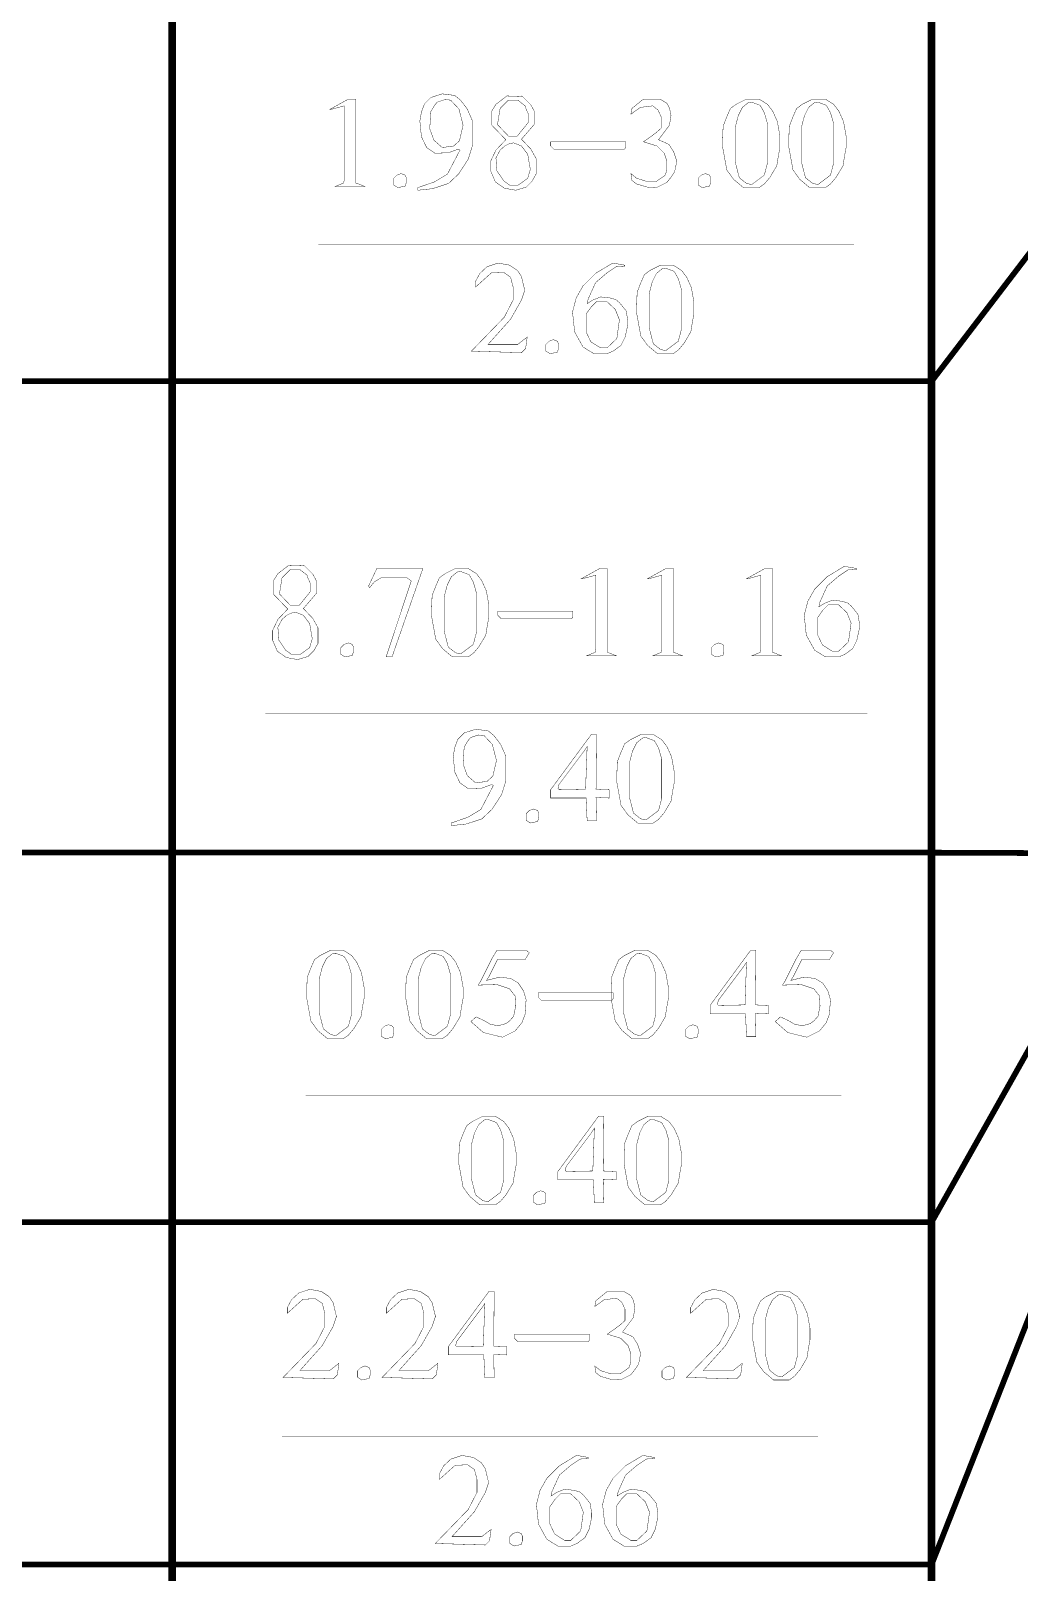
# Model space of a CAD drawing. Extents: x 94 to 452, y -72 to 1042.
# Drawn here: x 162.5 to 188.53, y 145.35 to 185.96 of the extents above; entities that cross this region are included whole.
import ezdxf

# ---------------------------------------------------------------- set-up
doc = ezdxf.new("R2010")
doc.units = 0
doc.header["$MEASUREMENT"] = 0
doc.layers.add('TREE_LAYER', color=7, linetype='Continuous')

msp = doc.modelspace()

# ---------------------------------------------------------------- linework, layer by layer
at = {"layer": 'TREE_LAYER'}
for points, const_width, elevation in [([(166.22612, 188.616105), (166.22612, 176.721492)], 0.2, 11.894613), ([(186.22612, 188.616105), (186.22612, 176.721492)], 0.2, 11.894613), ([(186.22612, 188.616105), (186.22612, 176.721492)], 0.2, 11.894613), ([(171.059965, 184.157029), (170.867808, 184.157029), (170.373691, 183.88252), (170.401142, 183.88252), (170.758004, 183.978598), (170.758004, 183.731539), (170.758004, 182.043304), (170.744279, 181.947225), (170.510945, 181.851147), (171.307024, 181.851147), (171.101142, 181.9335), (171.059965, 181.947225), (171.059965, 182.029578), (171.059965, 184.157029), (171.059965, 184.157029)], 0.01, 968), ([(173.667808, 184.253108), (173.338396, 184.294284), (173.036436, 184.198206), (172.87173, 184.0335), (172.789377, 183.813892), (172.7482, 183.580559), (172.789377, 183.168794), (172.926632, 182.880559), (173.14624, 182.729578), (173.503102, 182.743304), (173.763887, 182.839382), (173.805063, 182.811931), (173.475651, 182.180559), (173.132514, 181.974676), (172.693298, 181.823696), (172.693298, 181.755069), (173.077612, 181.796245), (173.256043, 181.851147), (173.503102, 181.9335), (173.750161, 182.166833), (173.777612, 182.194284), (174.024671, 182.578598), (174.134475, 182.935461), (174.134475, 183.580559), (173.99722, 183.896245), (173.818789, 184.129578), (173.667808, 184.253108), (173.667808, 184.253108)], 0.01, 968), ([(173.324671, 184.115853), (173.407024, 184.143304), (173.558004, 184.129578), (173.777612, 183.896245), (173.887416, 183.470755), (173.791338, 183.05899), (173.640357, 182.921735), (173.338396, 182.880559), (173.118789, 183.072716), (173.008985, 183.374676), (173.036436, 183.827618), (173.14624, 184.006049), (173.159965, 184.019774), (173.201142, 184.074676), (173.324671, 184.115853), (173.324671, 184.115853)], 0.01, 968), ([(175.438396, 184.225657), (175.040357, 184.239382), (174.752122, 184.019774), (174.642318, 183.841343), (174.642318, 183.470755), (175.012906, 183.086441), (174.752122, 182.811931), (174.614867, 182.523696), (174.614867, 182.262912), (174.738396, 181.974676), (174.97173, 181.809971), (175.273691, 181.755069), (175.5482, 181.837421), (175.699181, 181.988402), (175.808985, 182.180559), (175.808985, 182.592323), (175.67173, 182.839382), (175.424671, 183.100167), (175.767808, 183.498206), (175.767808, 183.827618), (175.67173, 184.006049), (175.438396, 184.239382), (175.438396, 184.225657)], 0.01, 968), ([(175.067808, 184.115853), (175.081534, 184.129578), (175.328593, 184.129578), (175.520749, 183.978598), (175.534475, 183.923696), (175.603102, 183.772716), (175.603102, 183.539382), (175.314867, 183.18252), (175.081534, 183.18252), (174.793298, 183.48448), (174.861926, 183.909971), (175.067808, 184.115853), (175.067808, 184.115853)], 0.01, 968), ([(179.075651, 184.157029), (178.636436, 184.157029), (178.334475, 183.909971), (178.307024, 183.75899), (178.554083, 183.937421), (178.883494, 183.978598), (179.020749, 183.868794), (179.103102, 183.690363), (179.103102, 183.388402), (178.979573, 183.278598), (178.814867, 183.155069), (178.636436, 183.031539), (178.993298, 182.921735), (179.185455, 182.729578), (179.254083, 182.523696), (179.254083, 182.290363), (179.212906, 182.153108), (178.979573, 181.988402), (178.718789, 181.988402), (178.458004, 182.070755), (178.307024, 182.194284), (178.334475, 182.015853), (178.458004, 181.919774), (178.787416, 181.823696), (179.007024, 181.837421), (179.254083, 181.960951), (179.363887, 182.098206), (179.44624, 182.221735), (179.473691, 182.304088), (179.514867, 182.523696), (179.432514, 182.770755), (179.308985, 182.962912), (179.034475, 183.086441), (179.32271, 183.470755), (179.363887, 183.731539), (179.32271, 183.923696), (179.254083, 184.047225), (179.075651, 184.157029), (179.075651, 184.157029)], 0.01, 968), ([(181.683494, 184.157029), (181.354083, 184.157029), (181.079573, 184.019774), (180.928593, 183.909971), (180.832514, 183.690363), (180.736436, 183.443304), (180.72271, 183.113892), (180.72271, 182.894284), (180.832514, 182.290363), (181.010945, 182.043304), (181.27173, 181.823696), (181.683494, 181.823696), (181.683494, 181.823696), (181.820749, 181.919774), (181.97173, 182.098206), (182.150161, 182.400167), (182.191338, 182.660951), (182.232514, 182.880559), (182.232514, 182.990363), (182.232514, 183.18252), (182.163887, 183.566833), (182.040357, 183.841343), (181.903102, 184.019774), (181.683494, 184.157029), (181.683494, 184.157029)], 0.01, 968), ([(181.463887, 184.074676), (181.491338, 184.074676), (181.710945, 183.992323), (181.820749, 183.800167), (181.903102, 183.511931), (181.903102, 182.468794), (181.820749, 182.153108), (181.491338, 181.906049), (181.354083, 181.9335), (181.161926, 182.08448), (181.052122, 182.509971), (181.052122, 183.402127), (181.134475, 183.717814), (181.244279, 183.937421), (181.395259, 184.060951), (181.463887, 184.074676), (181.463887, 184.074676)], 0.01, 968), ([(183.426632, 184.157029), (183.09722, 184.157029), (182.82271, 184.019774), (182.67173, 183.909971), (182.575651, 183.690363), (182.479573, 183.443304), (182.465847, 183.113892), (182.465847, 182.894284), (182.575651, 182.290363), (182.754083, 182.043304), (183.014867, 181.823696), (183.426632, 181.823696), (183.426632, 181.823696), (183.563887, 181.919774), (183.714867, 182.098206), (183.893298, 182.400167), (183.934475, 182.660951), (183.975651, 182.880559), (183.975651, 182.990363), (183.975651, 183.18252), (183.907024, 183.566833), (183.783494, 183.841343), (183.64624, 184.019774), (183.426632, 184.157029), (183.426632, 184.157029)], 0.01, 968), ([(183.207024, 184.074676), (183.234475, 184.074676), (183.454083, 183.992323), (183.563887, 183.800167), (183.64624, 183.511931), (183.64624, 182.468794), (183.563887, 182.153108), (183.234475, 181.906049), (183.09722, 181.9335), (182.905063, 182.08448), (182.795259, 182.509971), (182.795259, 183.402127), (182.877612, 183.717814), (182.987416, 183.937421), (183.138396, 184.060951), (183.207024, 184.074676), (183.207024, 184.074676)], 0.01, 968), ([(186.22612, 176.721492), (191.22612, 183.265214)], 0.15, 8.235308), ([(175.218789, 183.004088), (175.424671, 182.921735), (175.589377, 182.702127), (175.658004, 182.304088), (175.589377, 182.070755), (175.342318, 181.892323), (175.108985, 181.892323), (174.958004, 182.002127), (174.779573, 182.262912), (174.752122, 182.606049), (174.861926, 182.811931), (174.985455, 182.921735), (175.095259, 182.976637), (175.218789, 183.004088)], 0.01, 968), ([(178.169769, 183.031539), (176.193298, 183.031539), (176.193298, 182.921735), (176.275651, 182.839382), (178.142318, 182.839382), (178.169769, 182.880559), (178.169769, 183.031539), (178.169769, 183.031539)], 0.01, 968), ([(172.363887, 182.153108), (172.254083, 182.194284), (172.144279, 182.153108), (172.061926, 182.070755), (172.061926, 181.892323), (172.17173, 181.823696), (172.363887, 181.864872), (172.391338, 181.960951), (172.391338, 181.974676), (172.391338, 182.08448), (172.363887, 182.153108), (172.363887, 182.153108)], 0.01, 968), ([(180.379573, 182.153108), (180.269769, 182.194284), (180.159965, 182.153108), (180.077612, 182.070755), (180.077612, 181.892323), (180.187416, 181.823696), (180.379573, 181.864872), (180.407024, 181.960951), (180.407024, 181.974676), (180.407024, 182.08448), (180.379573, 182.153108), (180.379573, 182.153108)], 0.01, 968), ([(170.07173, 180.331049), (184.181534, 180.331049)], 0.01, 968), ([(175.108985, 179.782029), (174.807024, 179.836931), (174.518789, 179.740853), (174.326632, 179.562421), (174.216828, 179.356539), (174.216828, 179.205559), (174.628593, 179.576147), (174.958004, 179.589872), (175.136436, 179.466343), (175.205063, 179.205559), (175.205063, 178.862421), (174.97173, 178.40948), (174.107024, 177.517323), (175.424671, 177.476147), (175.534475, 177.585951), (175.575651, 177.887912), (175.328593, 177.695755), (174.628593, 177.695755), (174.54624, 177.695755), (175.136436, 178.354578), (175.424671, 178.862421), (175.465847, 178.985951), (175.507024, 179.10948), (175.507024, 179.136931), (175.479573, 179.246735), (175.438396, 179.425167), (175.424671, 179.480069), (175.328593, 179.631049), (175.314867, 179.644774), (175.108985, 179.782029), (175.108985, 179.782029)], 0.01, 968), ([(178.142318, 179.782029), (177.826632, 179.836931), (177.373691, 179.562421), (177.044279, 179.23301), (176.865847, 178.917323), (176.769769, 178.546735), (176.824671, 178.025167), (177.044279, 177.627127), (177.332514, 177.448696), (177.675651, 177.448696), (177.840357, 177.517323), (178.04624, 177.668304), (178.156043, 177.887912), (178.224671, 178.203598), (178.224671, 178.327127), (178.183494, 178.574186), (178.073691, 178.711441), (178.005063, 178.793794), (177.908985, 178.876147), (177.758004, 178.917323), (177.510945, 178.944774), (177.305063, 178.862421), (177.154083, 178.766343), (177.181534, 178.889872), (177.373691, 179.315363), (177.387416, 179.329088), (177.675651, 179.576147), (177.92271, 179.740853), (177.92271, 179.740853), (178.142318, 179.754578), (178.142318, 179.782029), (178.142318, 179.782029)], 0.01, 968), ([(179.418789, 179.782029), (179.089377, 179.782029), (178.814867, 179.644774), (178.663887, 179.534971), (178.567808, 179.315363), (178.47173, 179.068304), (178.458004, 178.738892), (178.458004, 178.519284), (178.567808, 177.915363), (178.74624, 177.668304), (179.007024, 177.448696), (179.418789, 177.448696), (179.418789, 177.448696), (179.556043, 177.544774), (179.707024, 177.723206), (179.885455, 178.025167), (179.926632, 178.285951), (179.967808, 178.505559), (179.967808, 178.615363), (179.967808, 178.80752), (179.899181, 179.191833), (179.775651, 179.466343), (179.638396, 179.644774), (179.418789, 179.782029), (179.418789, 179.782029)], 0.01, 968), ([(179.199181, 179.699676), (179.226632, 179.699676), (179.44624, 179.617323), (179.556043, 179.425167), (179.638396, 179.136931), (179.638396, 178.093794), (179.556043, 177.778108), (179.226632, 177.531049), (179.089377, 177.5585), (178.89722, 177.70948), (178.787416, 178.134971), (178.787416, 179.027127), (178.869769, 179.342814), (178.979573, 179.562421), (179.130553, 179.685951), (179.199181, 179.699676), (179.199181, 179.699676)], 0.01, 968), ([(177.332514, 178.752618), (177.401142, 178.821245), (177.675651, 178.821245), (177.895259, 178.615363), (178.005063, 178.340853), (177.936436, 177.846735), (177.675651, 177.599676), (177.510945, 177.599676), (177.250161, 177.764382), (177.126632, 178.025167), (177.126632, 178.491833), (177.263887, 178.68399), (177.332514, 178.752618), (177.332514, 178.752618)], 0.01, 968), ([(176.37173, 177.778108), (176.261926, 177.819284), (176.152122, 177.778108), (176.069769, 177.695755), (176.069769, 177.517323), (176.179573, 177.448696), (176.37173, 177.489872), (176.399181, 177.585951), (176.399181, 177.599676), (176.399181, 177.70948), (176.37173, 177.778108), (176.37173, 177.778108)], 0.01, 968), ([(146.22612, 176.721492), (166.22612, 176.721492)], 0.15, 20), ([(166.22612, 176.721492), (166.22612, 164.304039)], 0.2, 12.417453), ([(166.22612, 176.721492), (186.22612, 176.721492)], 0.15, 20), ([(186.22612, 176.721492), (186.22612, 164.304039)], 0.2, 12.417453), ([(186.22612, 176.721492), (186.22612, 164.304039)], 0.2, 12.417453), ([(169.695041, 171.861053), (169.297002, 171.874779), (169.008766, 171.655171), (168.898962, 171.476739), (168.898962, 171.106151), (169.269551, 170.721837), (169.008766, 170.447328), (168.871511, 170.159092), (168.871511, 169.898308), (168.995041, 169.610073), (169.228374, 169.445367), (169.530335, 169.390465), (169.804845, 169.472818), (169.955825, 169.623798), (170.065629, 169.815955), (170.065629, 170.22772), (169.928374, 170.474779), (169.681315, 170.735563), (170.024452, 171.133602), (170.024452, 171.463014), (169.928374, 171.641445), (169.695041, 171.874779), (169.695041, 171.861053)], 0.01, 679), ([(169.324452, 171.751249), (169.338178, 171.764975), (169.585237, 171.764975), (169.777394, 171.613994), (169.791119, 171.559092), (169.859747, 171.408112), (169.859747, 171.174779), (169.571511, 170.817916), (169.338178, 170.817916), (169.049943, 171.119877), (169.11857, 171.545367), (169.324452, 171.751249), (169.324452, 171.751249)], 0.01, 679), ([(172.824452, 171.792426), (171.616609, 171.792426), (171.397002, 171.325759), (171.397002, 171.325759), (171.424452, 171.284583), (171.547982, 171.435563), (171.726413, 171.545367), (172.412688, 171.545367), (172.522492, 171.463014), (171.863668, 169.472818), (171.863668, 169.459092), (172.014649, 169.459092), (172.824452, 171.7787), (172.824452, 171.792426), (172.824452, 171.792426)], 0.01, 679), ([(174.01857, 171.792426), (173.689158, 171.792426), (173.414649, 171.655171), (173.263668, 171.545367), (173.16759, 171.325759), (173.071511, 171.0787), (173.057786, 170.749288), (173.057786, 170.529681), (173.16759, 169.925759), (173.346021, 169.6787), (173.606805, 169.459092), (174.01857, 169.459092), (174.01857, 169.459092), (174.155825, 169.555171), (174.306805, 169.733602), (174.485237, 170.035563), (174.526413, 170.296347), (174.56759, 170.515955), (174.56759, 170.625759), (174.56759, 170.817916), (174.498962, 171.20223), (174.375433, 171.476739), (174.238178, 171.655171), (174.01857, 171.792426), (174.01857, 171.792426)], 0.01, 679), ([(177.683276, 171.792426), (177.491119, 171.792426), (176.997002, 171.517916), (177.024452, 171.517916), (177.381315, 171.613994), (177.381315, 171.366936), (177.381315, 169.6787), (177.36759, 169.582622), (177.134256, 169.486543), (177.930335, 169.486543), (177.724452, 169.568896), (177.683276, 169.582622), (177.683276, 169.664975), (177.683276, 171.792426), (177.683276, 171.792426)], 0.01, 679), ([(179.426413, 171.792426), (179.234256, 171.792426), (178.740139, 171.517916), (178.76759, 171.517916), (179.124452, 171.613994), (179.124452, 171.366936), (179.124452, 169.6787), (179.110727, 169.582622), (178.877394, 169.486543), (179.673472, 169.486543), (179.46759, 169.568896), (179.426413, 169.582622), (179.426413, 169.664975), (179.426413, 171.792426), (179.426413, 171.792426)], 0.01, 679), ([(182.034256, 171.792426), (181.8421, 171.792426), (181.347982, 171.517916), (181.375433, 171.517916), (181.732296, 171.613994), (181.732296, 171.366936), (181.732296, 169.6787), (181.71857, 169.582622), (181.485237, 169.486543), (182.281315, 169.486543), (182.075433, 169.568896), (182.034256, 169.582622), (182.034256, 169.664975), (182.034256, 171.792426), (182.034256, 171.792426)], 0.01, 679), ([(184.24406, 171.792426), (183.928374, 171.847328), (183.475433, 171.572818), (183.146021, 171.243406), (182.96759, 170.92772), (182.871511, 170.557132), (182.926413, 170.035563), (183.146021, 169.637524), (183.434256, 169.459092), (183.777394, 169.459092), (183.9421, 169.52772), (184.147982, 169.6787), (184.257786, 169.898308), (184.326413, 170.213994), (184.326413, 170.337524), (184.285237, 170.584583), (184.175433, 170.721837), (184.106805, 170.80419), (184.010727, 170.886543), (183.859747, 170.92772), (183.612688, 170.955171), (183.406805, 170.872818), (183.255825, 170.776739), (183.283276, 170.900269), (183.475433, 171.325759), (183.489158, 171.339485), (183.777394, 171.586543), (184.024452, 171.751249), (184.024452, 171.751249), (184.24406, 171.764975), (184.24406, 171.792426), (184.24406, 171.792426)], 0.01, 679), ([(173.798962, 171.710073), (173.826413, 171.710073), (174.046021, 171.62772), (174.155825, 171.435563), (174.238178, 171.147328), (174.238178, 170.10419), (174.155825, 169.788504), (173.826413, 169.541445), (173.689158, 169.568896), (173.497002, 169.719877), (173.387198, 170.145367), (173.387198, 171.037524), (173.469551, 171.35321), (173.579354, 171.572818), (173.730335, 171.696347), (173.798962, 171.710073), (173.798962, 171.710073)], 0.01, 679), ([(169.475433, 170.639485), (169.681315, 170.557132), (169.846021, 170.337524), (169.914649, 169.939485), (169.846021, 169.706151), (169.598962, 169.52772), (169.365629, 169.52772), (169.214649, 169.637524), (169.036217, 169.898308), (169.008766, 170.241445), (169.11857, 170.447328), (169.2421, 170.557132), (169.351903, 170.612034), (169.475433, 170.639485)], 0.01, 679), ([(176.777394, 170.666936), (174.800923, 170.666936), (174.800923, 170.557132), (174.883276, 170.474779), (176.749943, 170.474779), (176.777394, 170.515955), (176.777394, 170.666936), (176.777394, 170.666936)], 0.01, 679), ([(183.434256, 170.763014), (183.502884, 170.831641), (183.777394, 170.831641), (183.997002, 170.625759), (184.106805, 170.351249), (184.038178, 169.857132), (183.777394, 169.610073), (183.612688, 169.610073), (183.351903, 169.774779), (183.228374, 170.035563), (183.228374, 170.50223), (183.365629, 170.694387), (183.434256, 170.763014), (183.434256, 170.763014)], 0.01, 679), ([(170.971511, 169.788504), (170.861707, 169.829681), (170.751903, 169.788504), (170.669551, 169.706151), (170.669551, 169.52772), (170.779354, 169.459092), (170.971511, 169.500269), (170.998962, 169.596347), (170.998962, 169.610073), (170.998962, 169.719877), (170.971511, 169.788504), (170.971511, 169.788504)], 0.01, 679), ([(180.730335, 169.788504), (180.620531, 169.829681), (180.510727, 169.788504), (180.428374, 169.706151), (180.428374, 169.52772), (180.538178, 169.459092), (180.730335, 169.500269), (180.757786, 169.596347), (180.757786, 169.610073), (180.757786, 169.719877), (180.730335, 169.788504), (180.730335, 169.788504)], 0.01, 679), ([(168.679354, 167.966445), (184.532296, 167.966445)], 0.01, 679), ([(174.547002, 167.513504), (174.21759, 167.554681), (173.915629, 167.458602), (173.750923, 167.293896), (173.66857, 167.074288), (173.627394, 166.840955), (173.66857, 166.42919), (173.805825, 166.140955), (174.025433, 165.989975), (174.382296, 166.0037), (174.64308, 166.099779), (174.684256, 166.072328), (174.354845, 165.440955), (174.011707, 165.235073), (173.572492, 165.084092), (173.572492, 165.015465), (173.956805, 165.056641), (174.135237, 165.111543), (174.382296, 165.193896), (174.629354, 165.42723), (174.656805, 165.454681), (174.903864, 165.838994), (175.013668, 166.195857), (175.013668, 166.840955), (174.876413, 167.156641), (174.697982, 167.389975), (174.547002, 167.513504), (174.547002, 167.513504)], 0.01, 679), ([(174.203864, 167.376249), (174.286217, 167.4037), (174.437198, 167.389975), (174.656805, 167.156641), (174.766609, 166.731151), (174.670531, 166.319387), (174.519551, 166.182132), (174.21759, 166.140955), (173.997982, 166.333112), (173.888178, 166.635073), (173.915629, 167.088014), (174.025433, 167.266445), (174.039158, 167.280171), (174.080335, 167.335073), (174.203864, 167.376249), (174.203864, 167.376249)], 0.01, 679), ([(177.401903, 167.417426), (177.264649, 167.417426), (176.19406, 165.962524), (176.19406, 165.742916), (177.127394, 165.742916), (177.154845, 165.138994), (177.401903, 165.138994), (177.388178, 165.756641), (177.731315, 165.742916), (177.731315, 165.962524), (177.388178, 165.976249), (177.401903, 167.417426), (177.401903, 167.417426)], 0.01, 679), ([(178.897982, 167.417426), (178.56857, 167.417426), (178.29406, 167.280171), (178.14308, 167.170367), (178.047002, 166.950759), (177.950923, 166.7037), (177.937198, 166.374288), (177.937198, 166.154681), (178.047002, 165.550759), (178.225433, 165.3037), (178.486217, 165.084092), (178.897982, 165.084092), (178.897982, 165.084092), (179.035237, 165.180171), (179.186217, 165.358602), (179.364649, 165.660563), (179.405825, 165.921347), (179.447002, 166.140955), (179.447002, 166.250759), (179.447002, 166.442916), (179.378374, 166.82723), (179.254845, 167.101739), (179.11759, 167.280171), (178.897982, 167.417426), (178.897982, 167.417426)], 0.01, 679), ([(178.678374, 167.335073), (178.705825, 167.335073), (178.925433, 167.25272), (179.035237, 167.060563), (179.11759, 166.772328), (179.11759, 165.72919), (179.035237, 165.413504), (178.705825, 165.166445), (178.56857, 165.193896), (178.376413, 165.344877), (178.266609, 165.770367), (178.266609, 166.662524), (178.348962, 166.97821), (178.458766, 167.197818), (178.609747, 167.321347), (178.678374, 167.335073), (178.678374, 167.335073)], 0.01, 679), ([(177.072492, 166.97821), (177.154845, 167.101739), (177.113668, 165.976249), (176.413668, 165.962524), (176.386217, 165.989975), (176.413668, 166.099779), (177.072492, 166.97821), (177.072492, 166.97821)], 0.01, 679), ([(175.850923, 165.413504), (175.741119, 165.454681), (175.631315, 165.413504), (175.548962, 165.331151), (175.548962, 165.15272), (175.658766, 165.084092), (175.850923, 165.125269), (175.878374, 165.221347), (175.878374, 165.235073), (175.878374, 165.344877), (175.850923, 165.413504), (175.850923, 165.413504)], 0.01, 679), ([(146.22612, 164.304039), (166.22612, 164.304039)], 0.15, 20), ([(166.22612, 164.304039), (166.22612, 154.566141)], 0.2, 9.737897), ([(166.22612, 164.304039), (186.22612, 164.304039)], 0.15, 20), ([(186.22612, 164.304039), (186.22612, 154.566141)], 0.2, 9.737897), ([(186.22612, 164.304039), (186.22612, 154.566141)], 0.2, 9.737897), ([(186.22612, 164.304039), (191.22612, 164.283664)], 0.15, 5.000042), ([(186.22612, 154.566141), (191.276968, 163.544968)], 0.15, 10.301961), ([(170.729436, 161.73377), (170.400024, 161.73377), (170.125515, 161.596515), (169.974534, 161.486711), (169.878456, 161.267103), (169.782377, 161.020044), (169.768652, 160.690632), (169.768652, 160.471025), (169.878456, 159.867103), (170.056887, 159.620044), (170.317671, 159.400436), (170.729436, 159.400436), (170.729436, 159.400436), (170.866691, 159.496515), (171.017671, 159.674946), (171.196103, 159.976907), (171.237279, 160.237691), (171.278456, 160.457299), (171.278456, 160.567103), (171.278456, 160.75926), (171.209828, 161.143574), (171.086299, 161.418083), (170.949044, 161.596515), (170.729436, 161.73377), (170.729436, 161.73377)], 0.01, 982), ([(170.509828, 161.651417), (170.537279, 161.651417), (170.756887, 161.569064), (170.866691, 161.376907), (170.949044, 161.088672), (170.949044, 160.045534), (170.866691, 159.729848), (170.537279, 159.482789), (170.400024, 159.51024), (170.207868, 159.661221), (170.098064, 160.086711), (170.098064, 160.978868), (170.180417, 161.294554), (170.290221, 161.514162), (170.441201, 161.637691), (170.509828, 161.651417), (170.509828, 161.651417)], 0.01, 982), ([(173.337279, 161.73377), (173.007868, 161.73377), (172.733358, 161.596515), (172.582377, 161.486711), (172.486299, 161.267103), (172.390221, 161.020044), (172.376495, 160.690632), (172.376495, 160.471025), (172.486299, 159.867103), (172.66473, 159.620044), (172.925515, 159.400436), (173.337279, 159.400436), (173.337279, 159.400436), (173.474534, 159.496515), (173.625515, 159.674946), (173.803946, 159.976907), (173.845122, 160.237691), (173.886299, 160.457299), (173.886299, 160.567103), (173.886299, 160.75926), (173.817671, 161.143574), (173.694142, 161.418083), (173.556887, 161.596515), (173.337279, 161.73377), (173.337279, 161.73377)], 0.01, 982), ([(173.117671, 161.651417), (173.145122, 161.651417), (173.36473, 161.569064), (173.474534, 161.376907), (173.556887, 161.088672), (173.556887, 160.045534), (173.474534, 159.729848), (173.145122, 159.482789), (173.007868, 159.51024), (172.815711, 159.661221), (172.705907, 160.086711), (172.705907, 160.978868), (172.78826, 161.294554), (172.898064, 161.514162), (173.049044, 161.637691), (173.117671, 161.651417), (173.117671, 161.651417)], 0.01, 982), ([(175.547083, 161.73377), (174.778456, 161.73377), (174.641201, 161.500436), (174.33924, 160.896515), (174.284338, 160.814162), (174.778456, 160.827887), (175.107868, 160.718083), (175.258848, 160.525927), (175.272573, 160.265142), (175.217671, 159.990632), (175.107868, 159.867103), (175.011789, 159.798476), (174.805907, 159.743574), (174.600024, 159.78475), (174.435319, 159.880828), (174.229436, 159.976907), (174.092181, 159.853377), (174.421593, 159.565142), (174.751005, 159.482789), (174.929436, 159.441613), (175.258848, 159.606319), (175.437279, 159.825927), (175.519632, 160.045534), (175.547083, 160.429848), (175.478456, 160.663181), (175.341201, 160.869064), (175.135319, 160.992593), (174.833358, 161.020044), (174.503946, 160.937691), (174.572573, 161.047495), (174.792181, 161.486711), (175.519632, 161.486711), (175.629436, 161.665142), (175.547083, 161.73377), (175.547083, 161.73377)], 0.01, 982), ([(178.745122, 161.73377), (178.415711, 161.73377), (178.141201, 161.596515), (177.990221, 161.486711), (177.894142, 161.267103), (177.798064, 161.020044), (177.784338, 160.690632), (177.784338, 160.471025), (177.894142, 159.867103), (178.072573, 159.620044), (178.333358, 159.400436), (178.745122, 159.400436), (178.745122, 159.400436), (178.882377, 159.496515), (179.033358, 159.674946), (179.211789, 159.976907), (179.252966, 160.237691), (179.294142, 160.457299), (179.294142, 160.567103), (179.294142, 160.75926), (179.225515, 161.143574), (179.101985, 161.418083), (178.96473, 161.596515), (178.745122, 161.73377), (178.745122, 161.73377)], 0.01, 982), ([(178.525515, 161.651417), (178.552966, 161.651417), (178.772573, 161.569064), (178.882377, 161.376907), (178.96473, 161.088672), (178.96473, 160.045534), (178.882377, 159.729848), (178.552966, 159.482789), (178.415711, 159.51024), (178.223554, 159.661221), (178.11375, 160.086711), (178.11375, 160.978868), (178.196103, 161.294554), (178.305907, 161.514162), (178.456887, 161.637691), (178.525515, 161.651417), (178.525515, 161.651417)], 0.01, 982), ([(181.600024, 161.73377), (181.46277, 161.73377), (180.392181, 160.278868), (180.392181, 160.05926), (181.325515, 160.05926), (181.352966, 159.455338), (181.600024, 159.455338), (181.586299, 160.072985), (181.929436, 160.05926), (181.929436, 160.278868), (181.586299, 160.292593), (181.600024, 161.73377), (181.600024, 161.73377)], 0.01, 982), ([(183.56277, 161.73377), (182.794142, 161.73377), (182.656887, 161.500436), (182.354926, 160.896515), (182.300024, 160.814162), (182.794142, 160.827887), (183.123554, 160.718083), (183.274534, 160.525927), (183.28826, 160.265142), (183.233358, 159.990632), (183.123554, 159.867103), (183.027475, 159.798476), (182.821593, 159.743574), (182.615711, 159.78475), (182.451005, 159.880828), (182.245122, 159.976907), (182.107868, 159.853377), (182.437279, 159.565142), (182.766691, 159.482789), (182.945122, 159.441613), (183.274534, 159.606319), (183.452966, 159.825927), (183.535319, 160.045534), (183.56277, 160.429848), (183.494142, 160.663181), (183.356887, 160.869064), (183.151005, 160.992593), (182.849044, 161.020044), (182.519632, 160.937691), (182.58826, 161.047495), (182.807868, 161.486711), (183.535319, 161.486711), (183.645122, 161.665142), (183.56277, 161.73377), (183.56277, 161.73377)], 0.01, 982), ([(181.270613, 161.294554), (181.352966, 161.418083), (181.311789, 160.292593), (180.611789, 160.278868), (180.584338, 160.306319), (180.611789, 160.416123), (181.270613, 161.294554), (181.270613, 161.294554)], 0.01, 982), ([(177.83924, 160.608279), (175.86277, 160.608279), (175.86277, 160.498476), (175.945122, 160.416123), (177.811789, 160.416123), (177.83924, 160.457299), (177.83924, 160.608279), (177.83924, 160.608279)], 0.01, 982), ([(172.033358, 159.729848), (171.923554, 159.771025), (171.81375, 159.729848), (171.731397, 159.647495), (171.731397, 159.469064), (171.841201, 159.400436), (172.033358, 159.441613), (172.060809, 159.537691), (172.060809, 159.551417), (172.060809, 159.661221), (172.033358, 159.729848), (172.033358, 159.729848)], 0.01, 982), ([(180.049044, 159.729848), (179.93924, 159.771025), (179.829436, 159.729848), (179.747083, 159.647495), (179.747083, 159.469064), (179.856887, 159.400436), (180.049044, 159.441613), (180.076495, 159.537691), (180.076495, 159.551417), (180.076495, 159.661221), (180.049044, 159.729848), (180.049044, 159.729848)], 0.01, 982), ([(186.22612, 145.547149), (191.22612, 158.243362)], 0.15, 13.645286), ([(169.741201, 157.907789), (183.851005, 157.907789)], 0.01, 982), ([(174.737279, 157.35877), (174.407868, 157.35877), (174.133358, 157.221515), (173.982377, 157.111711), (173.886299, 156.892103), (173.790221, 156.645044), (173.776495, 156.315632), (173.776495, 156.096025), (173.886299, 155.492103), (174.06473, 155.245044), (174.325515, 155.025436), (174.737279, 155.025436), (174.737279, 155.025436), (174.874534, 155.121515), (175.025515, 155.299946), (175.203946, 155.601907), (175.245122, 155.862691), (175.286299, 156.082299), (175.286299, 156.192103), (175.286299, 156.38426), (175.217671, 156.768574), (175.094142, 157.043083), (174.956887, 157.221515), (174.737279, 157.35877), (174.737279, 157.35877)], 0.01, 982), ([(174.517671, 157.276417), (174.545122, 157.276417), (174.76473, 157.194064), (174.874534, 157.001907), (174.956887, 156.713672), (174.956887, 155.670534), (174.874534, 155.354848), (174.545122, 155.107789), (174.407868, 155.13524), (174.215711, 155.286221), (174.105907, 155.711711), (174.105907, 156.603868), (174.18826, 156.919554), (174.298064, 157.139162), (174.449044, 157.262691), (174.517671, 157.276417), (174.517671, 157.276417)], 0.01, 982), ([(177.592181, 157.35877), (177.454926, 157.35877), (176.384338, 155.903868), (176.384338, 155.68426), (177.317671, 155.68426), (177.345122, 155.080338), (177.592181, 155.080338), (177.578456, 155.697985), (177.921593, 155.68426), (177.921593, 155.903868), (177.578456, 155.917593), (177.592181, 157.35877), (177.592181, 157.35877)], 0.01, 982), ([(179.08826, 157.35877), (178.758848, 157.35877), (178.484338, 157.221515), (178.333358, 157.111711), (178.237279, 156.892103), (178.141201, 156.645044), (178.127475, 156.315632), (178.127475, 156.096025), (178.237279, 155.492103), (178.415711, 155.245044), (178.676495, 155.025436), (179.08826, 155.025436), (179.08826, 155.025436), (179.225515, 155.121515), (179.376495, 155.299946), (179.554926, 155.601907), (179.596103, 155.862691), (179.637279, 156.082299), (179.637279, 156.192103), (179.637279, 156.38426), (179.568652, 156.768574), (179.445122, 157.043083), (179.307868, 157.221515), (179.08826, 157.35877), (179.08826, 157.35877)], 0.01, 982), ([(178.868652, 157.276417), (178.896103, 157.276417), (179.115711, 157.194064), (179.225515, 157.001907), (179.307868, 156.713672), (179.307868, 155.670534), (179.225515, 155.354848), (178.896103, 155.107789), (178.758848, 155.13524), (178.566691, 155.286221), (178.456887, 155.711711), (178.456887, 156.603868), (178.53924, 156.919554), (178.649044, 157.139162), (178.800024, 157.262691), (178.868652, 157.276417), (178.868652, 157.276417)], 0.01, 982), ([(177.26277, 156.919554), (177.345122, 157.043083), (177.303946, 155.917593), (176.603946, 155.903868), (176.576495, 155.931319), (176.603946, 156.041123), (177.26277, 156.919554), (177.26277, 156.919554)], 0.01, 982), ([(176.041201, 155.354848), (175.931397, 155.396025), (175.821593, 155.354848), (175.73924, 155.272495), (175.73924, 155.094064), (175.849044, 155.025436), (176.041201, 155.066613), (176.068652, 155.162691), (176.068652, 155.176417), (176.068652, 155.286221), (176.041201, 155.354848), (176.041201, 155.354848)], 0.01, 982), ([(146.22612, 154.566141), (166.22612, 154.566141)], 0.15, 20), ([(166.22612, 154.566141), (166.22612, 145.547149)], 0.2, 9.018992), ([(166.22612, 154.566141), (186.22612, 154.566141)], 0.15, 20), ([(186.22612, 154.566141), (186.22612, 145.547149)], 0.2, 9.018992), ([(186.22612, 154.566141), (186.22612, 145.547149)], 0.2, 9.018992), ([(170.150072, 152.744226), (169.848111, 152.799128), (169.559876, 152.703049), (169.367719, 152.524618), (169.257915, 152.318735), (169.257915, 152.167755), (169.66968, 152.538343), (169.999092, 152.552069), (170.177523, 152.428539), (170.24615, 152.167755), (170.24615, 151.824618), (170.012817, 151.371677), (169.148111, 150.47952), (170.465758, 150.438343), (170.575562, 150.548147), (170.616739, 150.850108), (170.36968, 150.657951), (169.66968, 150.657951), (169.587327, 150.657951), (170.177523, 151.316775), (170.465758, 151.824618), (170.506935, 151.948147), (170.548111, 152.071677), (170.548111, 152.099128), (170.52066, 152.208931), (170.479484, 152.387363), (170.465758, 152.442265), (170.36968, 152.593245), (170.355954, 152.606971), (170.150072, 152.744226), (170.150072, 152.744226)], 0.01, 980), ([(172.757915, 152.744226), (172.455954, 152.799128), (172.167719, 152.703049), (171.975562, 152.524618), (171.865758, 152.318735), (171.865758, 152.167755), (172.277523, 152.538343), (172.606935, 152.552069), (172.785366, 152.428539), (172.853994, 152.167755), (172.853994, 151.824618), (172.62066, 151.371677), (171.755954, 150.47952), (173.073601, 150.438343), (173.183405, 150.548147), (173.224582, 150.850108), (172.977523, 150.657951), (172.277523, 150.657951), (172.19517, 150.657951), (172.785366, 151.316775), (173.073601, 151.824618), (173.114778, 151.948147), (173.155954, 152.071677), (173.155954, 152.099128), (173.128503, 152.208931), (173.087327, 152.387363), (173.073601, 152.442265), (172.977523, 152.593245), (172.963797, 152.606971), (172.757915, 152.744226), (172.757915, 152.744226)], 0.01, 980), ([(174.706935, 152.744226), (174.56968, 152.744226), (173.499092, 151.289324), (173.499092, 151.069716), (174.432425, 151.069716), (174.459876, 150.465794), (174.706935, 150.465794), (174.693209, 151.083441), (175.036346, 151.069716), (175.036346, 151.289324), (174.693209, 151.303049), (174.706935, 152.744226), (174.706935, 152.744226)], 0.01, 980), ([(178.124582, 152.744226), (177.685366, 152.744226), (177.383405, 152.497167), (177.355954, 152.346186), (177.603013, 152.524618), (177.932425, 152.565794), (178.06968, 152.45599), (178.152033, 152.277559), (178.152033, 151.975598), (178.028503, 151.865794), (177.863797, 151.742265), (177.685366, 151.618735), (178.042229, 151.508931), (178.234386, 151.316775), (178.303013, 151.110892), (178.303013, 150.877559), (178.261837, 150.740304), (178.028503, 150.575598), (177.767719, 150.575598), (177.506935, 150.657951), (177.355954, 150.78148), (177.383405, 150.603049), (177.506935, 150.506971), (177.836346, 150.410892), (178.055954, 150.424618), (178.303013, 150.548147), (178.412817, 150.685402), (178.49517, 150.808931), (178.522621, 150.891284), (178.563797, 151.110892), (178.481445, 151.357951), (178.357915, 151.550108), (178.083405, 151.673637), (178.371641, 152.057951), (178.412817, 152.318735), (178.371641, 152.510892), (178.303013, 152.634422), (178.124582, 152.744226), (178.124582, 152.744226)], 0.01, 980), ([(180.773601, 152.744226), (180.471641, 152.799128), (180.183405, 152.703049), (179.991248, 152.524618), (179.881445, 152.318735), (179.881445, 152.167755), (180.293209, 152.538343), (180.622621, 152.552069), (180.801052, 152.428539), (180.86968, 152.167755), (180.86968, 151.824618), (180.636346, 151.371677), (179.771641, 150.47952), (181.089288, 150.438343), (181.199092, 150.548147), (181.240268, 150.850108), (180.993209, 150.657951), (180.293209, 150.657951), (180.210856, 150.657951), (180.801052, 151.316775), (181.089288, 151.824618), (181.130464, 151.948147), (181.171641, 152.071677), (181.171641, 152.099128), (181.14419, 152.208931), (181.103013, 152.387363), (181.089288, 152.442265), (180.993209, 152.593245), (180.979484, 152.606971), (180.773601, 152.744226), (180.773601, 152.744226)], 0.01, 980), ([(182.475562, 152.744226), (182.14615, 152.744226), (181.871641, 152.606971), (181.72066, 152.497167), (181.624582, 152.277559), (181.528503, 152.0305), (181.514778, 151.701088), (181.514778, 151.48148), (181.624582, 150.877559), (181.803013, 150.6305), (182.063797, 150.410892), (182.475562, 150.410892), (182.475562, 150.410892), (182.612817, 150.506971), (182.763797, 150.685402), (182.942229, 150.987363), (182.983405, 151.248147), (183.024582, 151.467755), (183.024582, 151.577559), (183.024582, 151.769716), (182.955954, 152.154029), (182.832425, 152.428539), (182.69517, 152.606971), (182.475562, 152.744226), (182.475562, 152.744226)], 0.01, 980), ([(174.377523, 152.30501), (174.459876, 152.428539), (174.418699, 151.303049), (173.718699, 151.289324), (173.691248, 151.316775), (173.718699, 151.426579), (174.377523, 152.30501), (174.377523, 152.30501)], 0.01, 980), ([(182.255954, 152.661873), (182.283405, 152.661873), (182.503013, 152.57952), (182.612817, 152.387363), (182.69517, 152.099128), (182.69517, 151.05599), (182.612817, 150.740304), (182.283405, 150.493245), (182.14615, 150.520696), (181.953994, 150.671677), (181.84419, 151.097167), (181.84419, 151.989324), (181.926543, 152.30501), (182.036346, 152.524618), (182.187327, 152.648147), (182.255954, 152.661873), (182.255954, 152.661873)], 0.01, 980), ([(177.218699, 151.618735), (175.242229, 151.618735), (175.242229, 151.508931), (175.324582, 151.426579), (177.191248, 151.426579), (177.218699, 151.467755), (177.218699, 151.618735), (177.218699, 151.618735)], 0.01, 980), ([(171.412817, 150.740304), (171.303013, 150.78148), (171.193209, 150.740304), (171.110856, 150.657951), (171.110856, 150.47952), (171.22066, 150.410892), (171.412817, 150.452069), (171.440268, 150.548147), (171.440268, 150.561873), (171.440268, 150.671677), (171.412817, 150.740304), (171.412817, 150.740304)], 0.01, 980), ([(179.428503, 150.740304), (179.318699, 150.78148), (179.208895, 150.740304), (179.126543, 150.657951), (179.126543, 150.47952), (179.236346, 150.410892), (179.428503, 150.452069), (179.455954, 150.548147), (179.455954, 150.561873), (179.455954, 150.671677), (179.428503, 150.740304), (179.428503, 150.740304)], 0.01, 980), ([(169.12066, 148.918245), (183.230464, 148.918245)], 0.01, 980), ([(174.157915, 148.369226), (173.855954, 148.424128), (173.567719, 148.328049), (173.375562, 148.149618), (173.265758, 147.943735), (173.265758, 147.792755), (173.677523, 148.163343), (174.006935, 148.177069), (174.185366, 148.053539), (174.253994, 147.792755), (174.253994, 147.449618), (174.02066, 146.996677), (173.155954, 146.10452), (174.473601, 146.063343), (174.583405, 146.173147), (174.624582, 146.475108), (174.377523, 146.282951), (173.677523, 146.282951), (173.59517, 146.282951), (174.185366, 146.941775), (174.473601, 147.449618), (174.514778, 147.573147), (174.555954, 147.696677), (174.555954, 147.724128), (174.528503, 147.833931), (174.487327, 148.012363), (174.473601, 148.067265), (174.377523, 148.218245), (174.363797, 148.231971), (174.157915, 148.369226), (174.157915, 148.369226)], 0.01, 980), ([(177.191248, 148.369226), (176.875562, 148.424128), (176.422621, 148.149618), (176.093209, 147.820206), (175.914778, 147.50452), (175.818699, 147.133931), (175.873601, 146.612363), (176.093209, 146.214324), (176.381445, 146.035892), (176.724582, 146.035892), (176.889288, 146.10452), (177.09517, 146.2555), (177.204974, 146.475108), (177.273601, 146.790794), (177.273601, 146.914324), (177.232425, 147.161382), (177.122621, 147.298637), (177.053994, 147.38099), (176.957915, 147.463343), (176.806935, 147.50452), (176.559876, 147.531971), (176.353994, 147.449618), (176.203013, 147.353539), (176.230464, 147.477069), (176.422621, 147.902559), (176.436346, 147.916284), (176.724582, 148.163343), (176.971641, 148.328049), (176.971641, 148.328049), (177.191248, 148.341775), (177.191248, 148.369226), (177.191248, 148.369226)], 0.01, 980), ([(178.934386, 148.369226), (178.618699, 148.424128), (178.165758, 148.149618), (177.836346, 147.820206), (177.657915, 147.50452), (177.561837, 147.133931), (177.616739, 146.612363), (177.836346, 146.214324), (178.124582, 146.035892), (178.467719, 146.035892), (178.632425, 146.10452), (178.838307, 146.2555), (178.948111, 146.475108), (179.016739, 146.790794), (179.016739, 146.914324), (178.975562, 147.161382), (178.865758, 147.298637), (178.797131, 147.38099), (178.701052, 147.463343), (178.550072, 147.50452), (178.303013, 147.531971), (178.097131, 147.449618), (177.94615, 147.353539), (177.973601, 147.477069), (178.165758, 147.902559), (178.179484, 147.916284), (178.467719, 148.163343), (178.714778, 148.328049), (178.714778, 148.328049), (178.934386, 148.341775), (178.934386, 148.369226), (178.934386, 148.369226)], 0.01, 980), ([(176.381445, 147.339814), (176.450072, 147.408441), (176.724582, 147.408441), (176.94419, 147.202559), (177.053994, 146.928049), (176.985366, 146.433931), (176.724582, 146.186873), (176.559876, 146.186873), (176.299092, 146.351579), (176.175562, 146.612363), (176.175562, 147.079029), (176.312817, 147.271186), (176.381445, 147.339814), (176.381445, 147.339814)], 0.01, 980), ([(178.124582, 147.339814), (178.193209, 147.408441), (178.467719, 147.408441), (178.687327, 147.202559), (178.797131, 146.928049), (178.728503, 146.433931), (178.467719, 146.186873), (178.303013, 146.186873), (178.042229, 146.351579), (177.918699, 146.612363), (177.918699, 147.079029), (178.055954, 147.271186), (178.124582, 147.339814), (178.124582, 147.339814)], 0.01, 980), ([(175.42066, 146.365304), (175.310856, 146.40648), (175.201052, 146.365304), (175.118699, 146.282951), (175.118699, 146.10452), (175.228503, 146.035892), (175.42066, 146.077069), (175.448111, 146.173147), (175.448111, 146.186873), (175.448111, 146.296677), (175.42066, 146.365304), (175.42066, 146.365304)], 0.01, 980), ([(146.22612, 145.547149), (166.22612, 145.547149)], 0.15, 20), ([(166.22612, 145.547149), (166.22612, 137.377772)], 0.2, 8.169377), ([(166.22612, 145.547149), (186.22612, 145.547149)], 0.15, 20), ([(186.22612, 145.547149), (186.22612, 137.377772)], 0.2, 8.169377), ([(186.22612, 145.547149), (186.22612, 137.377772)], 0.2, 8.169377)]:
    msp.add_lwpolyline(points, dxfattribs=dict(at, const_width=const_width, elevation=elevation))

doc.saveas('drawing.dxf')
